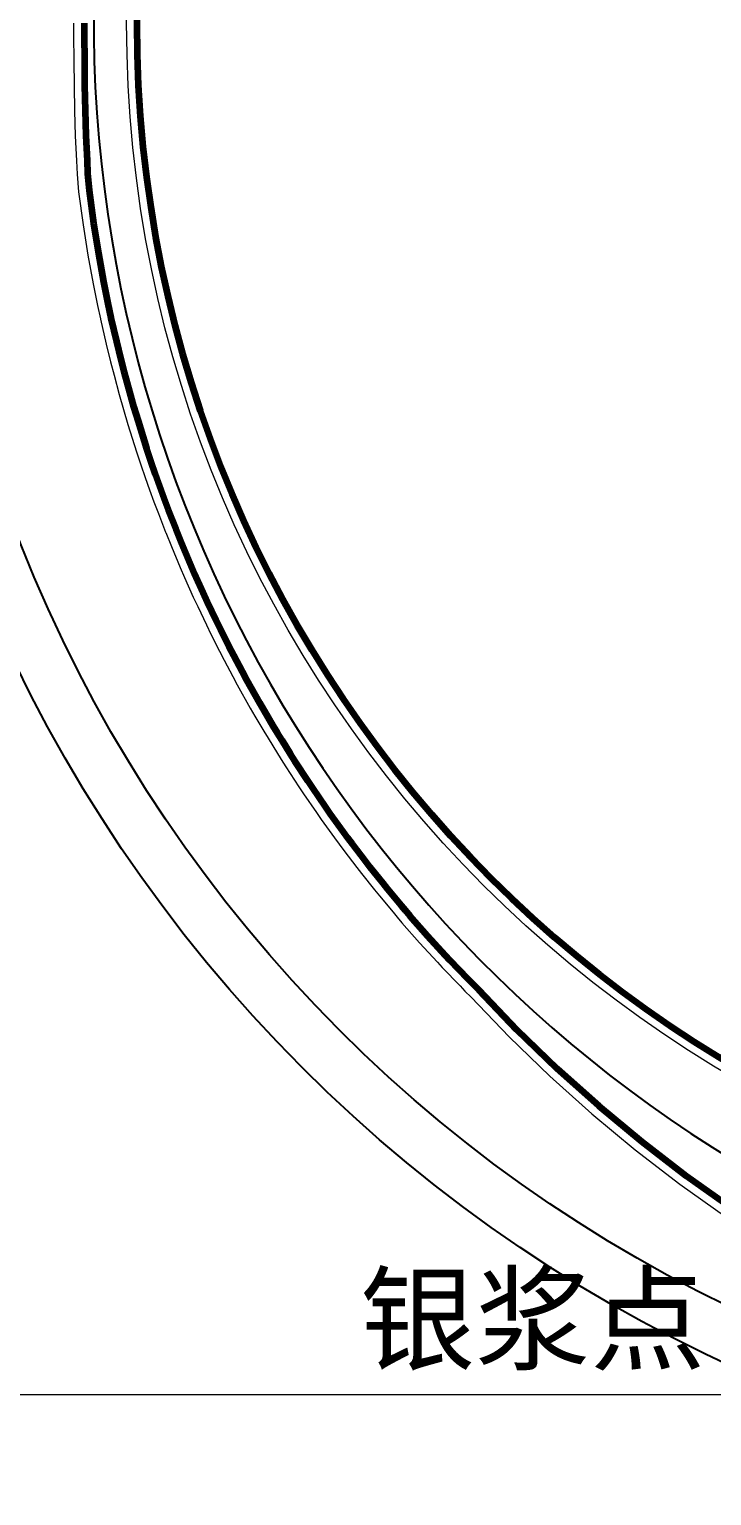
# Model space of a CAD drawing. Header units: millimetres. Extents: x 661 to 1565, y 210 to 444.
# Drawn here: x 1302.83 to 1315.73, y 324.14 to 351.84 of the extents above; entities that cross this region are included whole.
import ezdxf

# ---------------------------------------------------------------- set-up
doc = ezdxf.new("R2010")
doc.units = ezdxf.units.MM
doc.linetypes.add('CENTER', pattern=[50.800000000000004, 31.75, -6.349999999999999, 6.349999999999999, -6.349999999999999])
for name, color, linetype, lineweight in [('CEN', 1, 'CENTER', 15), ('LAYOUT.drawing', 140, 'Continuous', 100), ('OUTLINE.drawing', 190, 'Continuous', 100)]:
    doc.layers.add(name, color=color, linetype=linetype, lineweight=lineweight)
doc.layers.add('FPC', color=33, linetype='Continuous')
doc.styles.get("Standard").update_dxf_attribs({"font": 'txt', "bigfont": 'gbcbig.shx'})
doc.styles.add('宋体', font='')
doc.styles.add('工程', font='gbenor.shx', dxfattribs={"width": 1.25, "bigfont": 'gbcbig.shx'})
doc.styles.get('宋体').set_extended_font_data('SimSun')
doc.dimstyles.new('STANDARD$0', dxfattribs={"dimtxt": 1.6, "dimasz": 1.2, "dimexe": 0.8, "dimexo": 0.5, "dimgap": 0.6, "dimtad": 0, "dimzin": 1, "dimdsep": 46, "dimtxsty": 'Standard', "dimcen": 0, "dimclrd": 3, "dimclre": 3, "dimclrt": 3, "dimadec": 1, "dimazin": 2, "dimtp": 0.2, "dimtm": 0.2, "dimtfac": 0.5, "dimtmove": 0, "dimatfit": 3, "dimfxl": 0, "dimlwd": 13, "dimlwe": 13, "dimarcsym": 0})
doc.dimstyles.new('标准', dxfattribs={"dimtxt": 2, "dimasz": 1.8, "dimexe": 0.5, "dimexo": 0.4, "dimgap": 0.1, "dimtad": 1, "dimzin": 1, "dimdsep": 46, "dimtxsty": '工程', "dimblk": 'CLOSEDBLANK', "dimcen": 0.09, "dimclrd": 3, "dimclre": 3, "dimclrt": 3, "dimadec": 0, "dimazin": 0, "dimtfac": 1, "dimtofl": 0, "dimtmove": 0, "dimatfit": 3, "dimldrblk": 'CLOSEDBLANK', "dimfxl": 0, "dimtolj": 1, "dimlwd": 0, "dimlwe": 0, "dimarcsym": 0})

# ---------------------------------------------------------------- blocks, each defined once
blk = doc.blocks.new('*D105')
at = {"color": 7, "lineweight": 0, "transparency": 16777216}
for p, q in [((1327.31263947413, 375.9943471481744), (1288.288190374724, 375.9943471481744)), ((1288.788190374724, 374.9943471481744), (1288.788190374724, 327.0403462019488)), ((1322.298206530873, 326.0403462019488), (1288.288190374724, 326.0403462019488))]:
    blk.add_line(p, q, dxfattribs=at)
at = {"color": 7, "transparency": 16777216}
for points in [[(1288.621523708057, 374.9943471481744), (1288.954857041391, 374.9943471481744), (1288.788190374724, 375.9943471481744)], [(1288.621523708057, 327.0403462019488), (1288.954857041391, 327.0403462019488), (1288.788190374724, 326.0403462019488)]]:
    blk.add_solid(points, dxfattribs=at)
at = {"layer": 'Defpoints', "color": 0, "transparency": 16777216}
for p in [(1327.71263947413, 375.9943471481744), (1288.788190374724, 326.0403462019488), (1322.698206530873, 326.0403462019488)]:
    blk.add_point(p, dxfattribs=at)
at = {"color": 7, "transparency": 16777216, "insert": (1287.332883112154, 351.0173466750616), "char_height": 1.5, "attachment_point": 5, "rotation": 90, "style": '宋体'}
blk.add_mtext('\\A1;49.95%%P0.15(LCM)', dxfattribs=at)
blk = doc.blocks.new('_ClosedBlank')
at = {"color": 0, "linetype": 'ByBlock', "lineweight": -2}
for p, q in [((-1, 0.1666666666666666), (0, 0)), ((-1, 0.1666666666666666), (-1, -0.1666666666666666)), ((0, 0), (-1, -0.1666666666666666))]:
    blk.add_line(p, q, dxfattribs=at)
blk = doc.blocks.new('*D107')
at = {"color": 7, "lineweight": 0, "transparency": 16777216}
for p, q in [((1322.298206530873, 326.0403462019488), (1295.794523949958, 326.0403462019488)), ((1296.294523949958, 325.0403462019488), (1296.294523949958, 277.0364331500115)), ((1324.116344729955, 276.0364331500115), (1295.794523949958, 276.0364331500115))]:
    blk.add_line(p, q, dxfattribs=at)
at = {"color": 7, "transparency": 16777216}
for points in [[(1296.127857283292, 325.0403462019488), (1296.461190616625, 325.0403462019488), (1296.294523949958, 326.0403462019488)], [(1296.127857283292, 277.0364331500115), (1296.461190616625, 277.0364331500115), (1296.294523949958, 276.0364331500115)]]:
    blk.add_solid(points, dxfattribs=at)
at = {"layer": 'Defpoints', "color": 0, "transparency": 16777216}
for p in [(1322.698206530873, 326.0403462019488), (1296.294523949958, 276.0364331500115), (1324.516344729955, 276.0364331500115)]:
    blk.add_point(p, dxfattribs=at)
at = {"color": 7, "transparency": 16777216, "insert": (1294.985864732081, 301.0383896759802), "char_height": 1.5, "attachment_point": 5, "rotation": 90, "style": '宋体'}
blk.add_mtext('\\A1;50.00%%P0.3', dxfattribs=at)
blk = doc.blocks.new('*D118')
at = {"color": 0, "lineweight": -2, "transparency": 16777216}
for p, q in [((1299.812629175806, 351.9851063073108), (1299.812629175806, 307.7014887069344)), ((1322.41263947293, 317.2559406835471), (1322.41263947293, 307.7014887069344)), ((1300.812629175806, 307.8814887069344), (1308.278500246156, 307.8814887069344)), ((1321.41263947293, 307.8814887069344), (1313.94676840258, 307.8814887069344))]:
    blk.add_line(p, q, dxfattribs=at)
at = {"color": 0, "transparency": 16777216}
for points in [[(1300.812629175806, 308.0481553736011), (1300.812629175806, 307.7148220402677), (1299.812629175806, 307.8814887069344)], [(1321.41263947293, 308.0481553736011), (1321.41263947293, 307.7148220402677), (1322.41263947293, 307.8814887069344)]]:
    blk.add_solid(points, dxfattribs=at)
at = {"layer": 'Defpoints', "color": 0, "transparency": 16777216}
for p in [(1299.812629175806, 352.0476063073108), (1322.41263947293, 317.3184406835471), (1322.41263947293, 307.8814887069344)]:
    blk.add_point(p, dxfattribs=at)
at = {"color": 0, "transparency": 16777216, "insert": (1311.112634324368, 307.8814887069344), "char_height": 1.6, "attachment_point": 5, "style": '宋体'}
blk.add_mtext('\\A1;22.60', dxfattribs=at)

msp = doc.modelspace()

# ---------------------------------------------------------------- linework, layer by layer
at = {"color": 6, "linetype": 'Continuous'}
msp.add_circle((1327.71263947413, 351.9564882001265), 27.9, dxfattribs=at)
at = {"color": 7, "linetype": 'Continuous'}
msp.add_circle((1327.71263947413, 351.9564882001265), 26.9, dxfattribs=at)
at = {"color": 5}
for centre, radius, start, end in [((1327.71263947413, 351.9511922128469), 23.6632, 359.4362865671836, 180.5637134328163), ((1329.30450791297, 352.0232328050898), 25.25576308518412, 180.6916082678305, 249.5414865256299)]:
    msp.add_arc(centre, radius, start, end, dxfattribs=at)
at = {"layer": 'CEN', "color": 6, "linetype": 'ByBlock'}
msp.add_circle((1327.712639474129, 351.9564882001268), 23.04, dxfattribs=at)
at = {"layer": 'LAYOUT.drawing', "color": 7, "linetype": 'Continuous', "lineweight": 9}
msp.add_lwpolyline([(1303.67063947413, 351.9528642516002), (1303.67063947413, 351.7158665840559), (1303.673617389436, 351.2428994361377), (1303.679563195111, 350.7699722586221), (1303.688486958705, 350.2970930017717), (1303.700443053139, 349.8221127244888), (1303.725559909644, 349.3493743809856), (1303.73500046646, 349.0995190426847), (1303.764091707471, 348.7684619561554), (1303.848869398237, 348.1442569994929), (1303.941287864723, 347.5699076815901), (1304.040553439362, 347.0289248962056), (1304.122532979819, 346.6157407539088), (1304.17711947413, 346.3662064734856), (1304.17711947413, 346.3586497537128), (1304.285987422376, 345.8908701210828), (1304.368314031064, 345.5515400889498), (1304.434107177284, 345.3019924077973), (1304.532264338118, 344.9354812816631), (1304.613427030021, 344.6569788851145), (1304.696557339037, 344.3722514413446), (1304.860686968266, 343.8532297804468), (1304.943133536517, 343.6089571041737), (1305.025250920362, 343.3684295226817), (1305.10796565683, 343.1350417433823), (1305.19020489875, 342.91106163576), (1305.272416548405, 342.6877063376918), (1305.410484063347, 342.3365286772822), (1305.411815814898, 342.331480128219), (1305.520243980528, 342.0628577531561), (1305.684540945198, 341.6714520936633), (1305.769204220431, 341.4774392484956), (1305.932662628038, 341.1116650917718), (1306.017197829634, 340.9301930902602), (1306.181269621861, 340.5844829542937), (1306.266829722729, 340.4104685847485), (1306.428459589278, 340.0891082513124), (1306.514946235726, 339.9208419212667), (1306.680119882289, 339.610354422251), (1306.763360979805, 339.4540771591533), (1307.011366946845, 339.0125735799436), (1307.098818870485, 338.8611186030362), (1307.267369536468, 338.5766153536438), (1307.346532567377, 338.4428839998391), (1307.435337794244, 338.2996782200904), (1307.593939465318, 338.0454247675966), (1307.681831076122, 337.905185574589), (1307.929183597724, 337.5282492509659), (1308.018289249232, 337.393621903191), (1308.260584338869, 337.0423668977007), (1308.35337817984, 336.9086334041104), (1308.604648573561, 336.5617500438725), (1308.689071007487, 336.4450815487324), (1308.779082996247, 336.3264533839423), (1309.024418566174, 336.0036401539353), (1309.115707470058, 335.8872076892771), (1309.358616161397, 335.5825007150692), (1309.451210749164, 335.4675448493047), (1309.710964031244, 335.1567730854708), (1309.78627304662, 335.0666191015662), (1309.878744041159, 334.9594548381567), (1310.212780233332, 334.5781030562059), (1310.548485616943, 334.212305982977), (1310.640466005328, 334.1131116459898), (1310.975616516937, 333.7645398327343), (1311.068827243176, 333.6690593978303), (1311.187034331918, 333.5517277697691), (1311.904949272686, 332.803513792602), (1312.672227847065, 332.0619974889223), (1313.466939775588, 331.3499704877618), (1314.287947434688, 330.6684193185479), (1315.134083604599, 330.018340195827), (1316.004148307731, 329.4006406850306)], dxfattribs=at)
at = {"layer": 'LAYOUT.drawing', "color": 4, "linetype": 'Continuous', "lineweight": 100}
msp.add_lwpolyline([(1303.87063947413, 351.9525562019487), (1303.87063947413, 351.7164962019486), (1303.87360947413, 351.2447862019487), (1303.879539474129, 350.7731162019487), (1303.88843947413, 350.3014962019487), (1303.900309474129, 349.8299362019487), (1303.92535947413, 349.3584562019487), (1303.93466947413, 349.1120562019487), (1303.96290947413, 348.7906862019487), (1304.046719474129, 348.1736062019487), (1304.138399474129, 347.6038462019487), (1304.237009474129, 347.0664362019487), (1304.31832947413, 346.6565762019487), (1304.37711947413, 346.3878262019487), (1304.37711947413, 346.3816162019486), (1304.48056947413, 345.9371162019487), (1304.56220947413, 345.6006162019487), (1304.627399474129, 345.3533562019487), (1304.724889474129, 344.9893362019487), (1304.80543947413, 344.7129362019487), (1304.88791947413, 344.4304362019487), (1305.050799474129, 343.9153662019487), (1305.13251947413, 343.6732462019487), (1305.21414947413, 343.4341462019487), (1305.29609947413, 343.2029162019487), (1305.37794947413, 342.9799962019487), (1305.45934947413, 342.7588462019487), (1305.60088947413, 342.3988362019487), (1305.60198947413, 342.3946662019487), (1305.70518947413, 342.1389962019487), (1305.86840947413, 341.7501562019487), (1305.952159474129, 341.5582362019487), (1306.114619474129, 341.1946962019487), (1306.19818947413, 341.0152962019487), (1306.361359474129, 340.6714862019487), (1306.445909474129, 340.4995262019487), (1306.60673947413, 340.1797562019487), (1306.692179474129, 340.0135262019487), (1306.85668947413, 339.7042862019487), (1306.93882947413, 339.5500762019487), (1307.185159474129, 339.1115562019487), (1307.271459474129, 338.9620962019487), (1307.43943947413, 338.6785562019487), (1307.517589474129, 338.5465362019487), (1307.60516947413, 338.4053062019487), (1307.763519474129, 338.1514562019487), (1307.85018947413, 338.0131662019487), (1308.096179474129, 337.6383062019487), (1308.184009474129, 337.5056062019487), (1308.42505947413, 337.1561562019486), (1308.51653947413, 337.0243162019487), (1308.766619474129, 336.6790762019486), (1308.84976947413, 336.5641662019488), (1308.93840947413, 336.4473462019487), (1309.18273947413, 336.1258562019487), (1309.27259947413, 336.0112462019487), (1309.514689474129, 335.7075662019487), (1309.605829474129, 335.5944162019487), (1309.864419474129, 335.2850362019487), (1309.93873947413, 335.1960662019487), (1310.02967947413, 335.0906762019487), (1310.361699474129, 334.7116262019487), (1310.69548947413, 334.3479162019487), (1310.78588947413, 334.2504262019487), (1311.119259474129, 333.9037062019487), (1311.21083947413, 333.8098962019487), (1311.329659474129, 333.6919562019486), (1312.04664947413, 332.9447062019487), (1312.80849947413, 332.2084362019486), (1313.597589474129, 331.5014462019487), (1314.412789474129, 330.8247162019487), (1315.252939474129, 330.1792362019487), (1316.116849474129, 329.5659062019487)], dxfattribs=at)
msp.add_lwpolyline([(1303.87063947413, 351.9525562019487), (1303.87063947413, 351.7164962019486), (1303.87360947413, 351.2447862019487), (1303.879539474129, 350.7731162019487), (1303.88843947413, 350.3014962019487), (1303.900309474129, 349.8299362019487), (1303.92535947413, 349.3584562019487), (1303.93466947413, 349.1120562019487), (1303.96290947413, 348.7906862019487), (1304.046719474129, 348.1736062019487), (1304.138399474129, 347.6038462019487), (1304.237009474129, 347.0664362019487), (1304.31832947413, 346.6565762019487), (1304.37711947413, 346.3878262019487), (1304.37711947413, 346.3816162019486), (1304.48056947413, 345.9371162019487), (1304.56220947413, 345.6006162019487), (1304.627399474129, 345.3533562019487), (1304.724889474129, 344.9893362019487), (1304.80543947413, 344.7129362019487), (1304.88791947413, 344.4304362019487), (1305.050799474129, 343.9153662019487), (1305.13251947413, 343.6732462019487), (1305.21414947413, 343.4341462019487), (1305.29609947413, 343.2029162019487), (1305.37794947413, 342.9799962019487), (1305.45934947413, 342.7588462019487), (1305.60088947413, 342.3988362019487), (1305.60198947413, 342.3946662019487), (1305.70518947413, 342.1389962019487), (1305.86840947413, 341.7501562019487), (1305.952159474129, 341.5582362019487), (1306.114619474129, 341.1946962019487), (1306.19818947413, 341.0152962019487), (1306.361359474129, 340.6714862019487), (1306.445909474129, 340.4995262019487), (1306.60673947413, 340.1797562019487), (1306.692179474129, 340.0135262019487), (1306.85668947413, 339.7042862019487), (1306.93882947413, 339.5500762019487), (1307.185159474129, 339.1115562019487), (1307.271459474129, 338.9620962019487), (1307.43943947413, 338.6785562019487), (1307.517589474129, 338.5465362019487), (1307.60516947413, 338.4053062019487), (1307.763519474129, 338.1514562019487), (1307.85018947413, 338.0131662019487), (1308.096179474129, 337.6383062019487), (1308.184009474129, 337.5056062019487), (1308.42505947413, 337.1561562019486), (1308.51653947413, 337.0243162019487), (1308.766619474129, 336.6790762019486), (1308.84976947413, 336.5641662019488), (1308.93840947413, 336.4473462019487), (1309.18273947413, 336.1258562019487), (1309.27259947413, 336.0112462019487), (1309.514689474129, 335.7075662019487), (1309.605829474129, 335.5944162019487), (1309.864419474129, 335.2850362019487), (1309.93873947413, 335.1960662019487), (1310.02967947413, 335.0906762019487), (1310.361699474129, 334.7116262019487), (1310.69548947413, 334.3479162019487), (1310.78588947413, 334.2504262019487), (1311.119259474129, 333.9037062019487), (1311.21083947413, 333.8098962019487), (1311.329659474129, 333.6919562019486), (1312.04664947413, 332.9447062019487), (1312.80849947413, 332.2084362019486), (1313.597589474129, 331.5014462019487), (1314.412789474129, 330.8247162019487), (1315.252939474129, 330.1792362019487), (1316.116849474129, 329.5659062019487)], dxfattribs=at)
at = {"layer": 'OUTLINE.drawing', "color": 2, "linetype": 'Continuous', "lineweight": 100}
msp.add_ellipse((1327.71263947413, 351.9523462019487), major_axis=(0, 22.842), ratio=1, dxfattribs=at)

# ---------------------------------------------------------------- texts
at = {"layer": 'FPC', "color": 6, "insert": (1315.615311801127, 328.26707951394), "char_height": 1.596269939130298, "width": 6.954522517683884, "attachment_point": 3, "style": '宋体'}
msp.add_mtext('银浆点', dxfattribs=at)

# ---------------------------------------------------------------- dimensions: what is measured, and where the dimension line sits
for base, p1, p2, text, picture, middle in [((1288.788190374724, 326.0403462019488), (1327.71263947413, 375.9943471481744), (1322.698206530873, 326.0403462019488), '<>%%P0.15(LCM)', '*D105', (1288.788190374724, 351.0173466750616)), ((1296.294523949958, 276.0364331500115), (1322.698206530873, 326.0403462019488), (1324.516344729955, 276.0364331500115), '<>%%P0.3', '*D107', (1296.294523949958, 301.0383896759802))]:
    dim = msp.add_linear_dim(base=base, p1=p1, p2=p2, angle=90, text=text, dimstyle='标准', override={"dimtxt": 1.5, "dimasz": 1, "dimgap": 0.5, "dimtxsty": '宋体', "dimsah": 1, "dimclrd": 7, "dimclre": 7, "dimclrt": 7})
    dim.commit()
    dim.dimension.update_dxf_attribs({"geometry": picture, "text_midpoint": middle, "dimtype": 160})
at = {"color": 7}
dim = msp.add_linear_dim(base=(1322.41263947293, 307.8814887069344), p1=(1299.812629175806, 352.0476063073108), p2=(1322.41263947293, 317.3184406835471), dimstyle='STANDARD$0', override={"dimtxt": 1.6, "dimasz": 1, "dimexe": 0.18, "dimexo": 0.0625, "dimgap": 0.09, "dimzin": 0, "dimtxsty": '宋体', "dimclrd": 0, "dimclre": 0, "dimclrt": 0, "dimadec": 0, "dimazin": 0, "dimtp": 0, "dimtm": 0, "dimtfac": 1, "dimtofl": 0, "dimtolj": 1, "dimtzin": 0, "dimlwd": 65534, "dimlwe": 65534}, dxfattribs=at)
dim.commit()
dim.dimension.update_dxf_attribs({"geometry": '*D118', "text_midpoint": (1311.112634324368, 307.8814887069344)})

doc.saveas('drawing.dxf')
